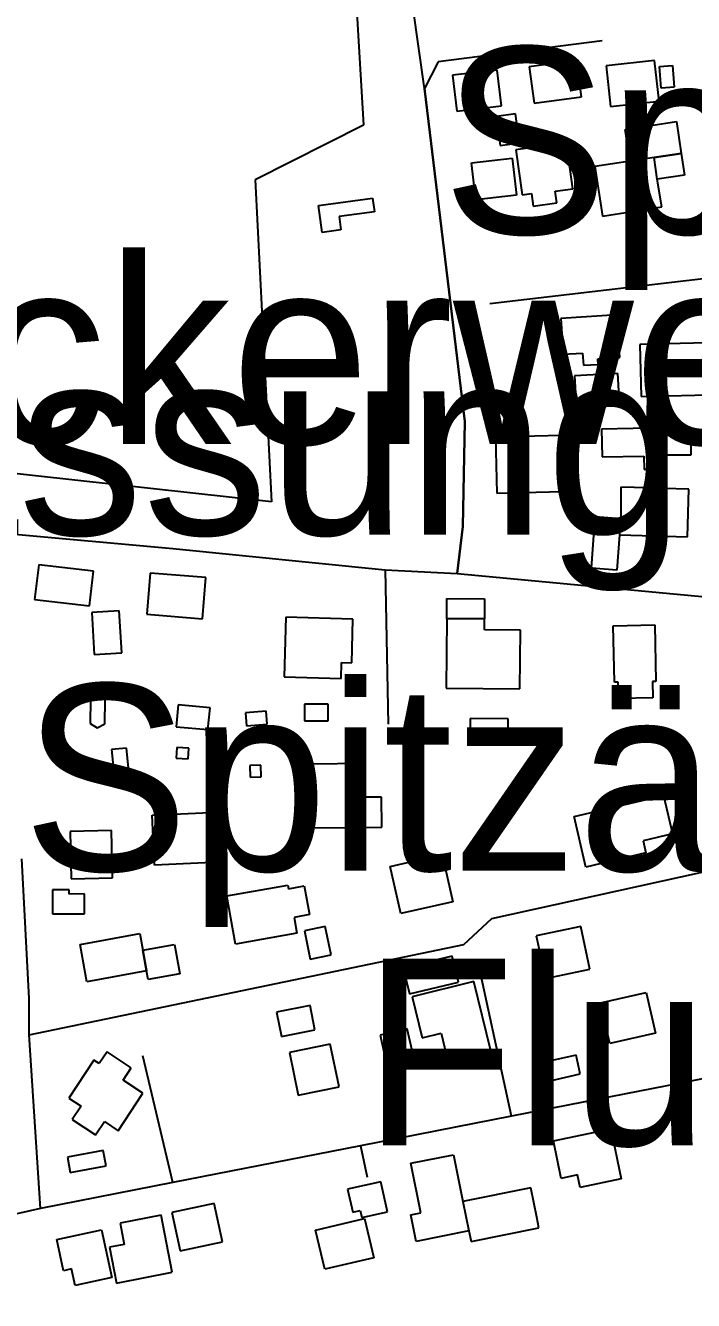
# Model space of a CAD drawing. Extents: x -3657 to 4700, y -7332 to 8131.
# Drawn here: x -1126.4 to -971.1, y 2759.5 to 3056.1 of the extents above; entities that cross this region are included whole.
import ezdxf

# ---------------------------------------------------------------- set-up
doc = ezdxf.new("R2010")
doc.units = 0
for name, color, linetype in [('OSM_BUILDING_DETACHED', 9, 'CONTINUOUS'), ('OSM_BUILDING_GARAGE', 9, 'CONTINUOUS'), ('OSM_BUILDING_HOUSE', 9, 'CONTINUOUS'), ('OSM_BUILDING_RESIDENTIAL', 9, 'CONTINUOUS'), ('OSM_BUILDING_SHED', 9, 'CONTINUOUS'), ('OSM_BUILDING_YES', 9, 'CONTINUOUS'), ('OSM_HIGHWAY_LIVING_STREET', 8, 'CONTINUOUS'), ('OSM_HIGHWAY_RESIDENTIAL', 8, 'CONTINUOUS'), ('OSM_HIGHWAY_SERVICE', 8, 'CONTINUOUS'), ('OSM_LABELS', 8, 'CONTINUOUS'), ('OSM_LANDUSE_COMMERCIAL', 3, 'CONTINUOUS'), ('OSM_LANDUSE_LANDFILL', 3, 'CONTINUOUS'), ('OSM_LEISURE_SWIMMING_POOL', 3, 'CONTINUOUS')]:
    doc.layers.add(name, color=color, linetype=linetype)

msp = doc.modelspace()

# ---------------------------------------------------------------- linework, layer by layer
at = {"layer": 'OSM_BUILDING_DETACHED'}
for p, q in [((-1119.168201, 2773.71786), (-1108.731982, 2775.963997)), ((-1108.731982, 2775.963997), (-1106.335292, 2764.866744)), ((-1117.598217, 2766.445712), (-1119.168201, 2773.71786)), ((-1115.686933, 2766.857133), (-1117.598217, 2766.445712)), ((-1114.860227, 2763.020908), (-1115.686933, 2766.857133)), ((-1106.335292, 2764.866744), (-1114.860227, 2763.020908))]:
    msp.add_line(p, q, dxfattribs=at)
at = {"layer": 'OSM_BUILDING_GARAGE'}
for p, q in [((-1056.710161, 2846.48382), (-1061.556632, 2845.483065)), ((-1061.556632, 2845.483065), (-1060.206598, 2838.922565)), ((-1055.360127, 2839.923319), (-1056.710161, 2846.48382)), ((-1099.137638, 2841.013029), (-1091.803464, 2842.358488)), ((-1091.803464, 2842.358488), (-1090.544444, 2835.542239)), ((-1098.257841, 2836.17605), (-1099.137638, 2841.013029)), ((-1060.206598, 2838.922565), (-1055.360127, 2839.923319)), ((-1027.183853, 2839.645332), (-1038.606052, 2836.876578)), ((-1025.712468, 2833.596328), (-1027.183853, 2839.645332)), ((-1097.878618, 2834.185661), (-1098.257841, 2836.17605)), ((-1090.544444, 2835.542239), (-1097.878618, 2834.185661)), ((-1038.606052, 2836.876578), (-1037.142251, 2830.838694)), ((-1037.142251, 2830.838694), (-1025.712468, 2833.596328)), ((-1043.831746, 2787.127968), (-1051.52239, 2785.404447)), ((-1051.52239, 2785.404447), (-1050.324045, 2780.07821)), ((-1042.269347, 2780.144927), (-1043.831746, 2787.127968)), ((-1050.324045, 2780.07821), (-1048.625126, 2780.456272)), ((-1048.625126, 2780.456272), (-1048.261072, 2778.810587)), ((-1048.261072, 2778.810587), (-1042.269347, 2780.144927))]:
    msp.add_line(p, q, dxfattribs=at)
at = {"layer": 'OSM_BUILDING_HOUSE'}
for p, q in [((-992.720061, 2828.748229), (-982.147322, 2831.194517)), ((-982.147322, 2831.194517), (-979.955412, 2821.70959)), ((-990.528152, 2819.263302), (-992.720061, 2828.748229)), ((-979.955412, 2821.70959), (-990.528152, 2819.263302)), ((-1003.672023, 2796.679612), (-990.33854, 2799.426127)), ((-1001.866921, 2787.928571), (-1003.672023, 2796.679612)), ((-990.33854, 2799.426127), (-987.934266, 2787.784018)), ((-998.082275, 2788.718055), (-1001.866921, 2787.928571)), ((-997.483103, 2785.815868), (-998.082275, 2788.718055)), ((-987.934266, 2787.784018), (-997.483103, 2785.815868)), ((-1058.970331, 2775.9084), (-1047.570886, 2778.577078)), ((-1056.839097, 2766.801535), (-1058.970331, 2775.9084)), ((-1047.570886, 2778.577078), (-1045.439652, 2769.459094)), ((-1045.439652, 2769.459094), (-1056.839097, 2766.801535))]:
    msp.add_line(p, q, dxfattribs=at)
at = {"layer": 'OSM_BUILDING_RESIDENTIAL'}
for p, q in [((-998.893812, 2872.080892), (-978.119973, 2876.984588)), ((-978.119973, 2876.984588), (-976.003908, 2868.055636)), ((-996.110315, 2860.327588), (-998.893812, 2872.080892)), ((-976.003908, 2868.055636), (-982.837508, 2866.43219)), ((-982.837508, 2866.43219), (-982.170075, 2863.630077)), ((-1041.66259, 2860.472142), (-1029.542621, 2863.229776)), ((-1029.542621, 2863.229776), (-1027.039749, 2852.265956)), ((-982.170075, 2863.630077), (-996.110315, 2860.327588)), ((-1039.159718, 2849.508322), (-1041.66259, 2860.472142)), ((-1079.577313, 2853.633654), (-1065.409539, 2856.135539)), ((-1065.409539, 2856.135539), (-1065.265434, 2855.312697)), ((-1065.265434, 2855.312697), (-1061.594555, 2855.968747)), ((-1061.594555, 2855.968747), (-1060.411379, 2849.274812)), ((-1077.605353, 2842.436324), (-1079.577313, 2853.633654)), ((-1027.039749, 2852.265956), (-1039.159718, 2849.508322)), ((-1060.411379, 2849.274812), (-1063.960907, 2848.641001)), ((-1063.960907, 2848.641001), (-1063.308643, 2844.94933)), ((-1113.730142, 2842.336249), (-1099.842993, 2844.860374)), ((-1099.842993, 2844.860374), (-1099.137638, 2841.013029)), ((-1063.308643, 2844.94933), (-1077.605353, 2842.436324)), ((-1112.152574, 2833.651925), (-1113.730142, 2842.336249)), ((-1099.137638, 2841.013029), (-1098.257841, 2836.17605)), ((-1098.257841, 2836.17605), (-1112.152574, 2833.651925))]:
    msp.add_line(p, q, dxfattribs=at)
at = {"layer": 'OSM_BUILDING_SHED'}
for p, q in [((-1060.259689, 2828.103298), (-1068.033762, 2826.579928)), ((-1068.033762, 2826.579928), (-1066.934015, 2820.964584)), ((-1059.159943, 2822.487955), (-1060.259689, 2828.103298)), ((-1066.934015, 2820.964584), (-1059.159943, 2822.487955)), ((-1037.673163, 2822.676986), (-1043.968266, 2821.253691)), ((-1043.968266, 2821.253691), (-1042.383114, 2814.25953)), ((-1036.088011, 2815.693945), (-1037.673163, 2822.676986)), ((-1042.383114, 2814.25953), (-1036.088011, 2815.693945))]:
    msp.add_line(p, q, dxfattribs=at)
at = {"layer": 'OSM_BUILDING_YES'}
for p, q in [((-1016.74005, 3045.70065), (-1027.108009, 3044.521984)), ((-1015.784408, 3037.361031), (-1016.74005, 3045.70065)), ((-998.302224, 3047.935668), (-1009.314862, 3046.456776)), ((-1009.314862, 3046.456776), (-1008.184778, 3038.017081)), ((-997.164555, 3039.495973), (-998.302224, 3047.935668)), ((-980.152608, 3047.957907), (-991.445871, 3046.734763)), ((-991.445871, 3046.734763), (-990.414385, 3037.260955)), ((-979.128706, 3038.4841), (-980.152608, 3047.957907)), ((-979.022524, 3046.545732), (-975.988739, 3046.757002)), ((-978.666054, 3041.508602), (-979.022524, 3046.545732)), ((-975.988739, 3046.757002), (-975.632269, 3041.719872)), ((-1027.108009, 3044.521984), (-1026.152367, 3036.171245)), ((-975.632269, 3041.719872), (-978.666054, 3041.508602)), ((-1026.152367, 3036.171245), (-1015.784408, 3037.361031)), ((-1008.184778, 3038.017081), (-997.164555, 3039.495973)), ((-990.414385, 3037.260955), (-979.128706, 3038.4841)), ((-1012.469998, 3035.515195), (-1016.952415, 3034.925862)), ((-1016.952415, 3034.925862), (-1016.065033, 3028.17633)), ((-1011.582616, 3028.765663), (-1012.469998, 3035.515195)), ((-986.971039, 3031.89024), (-975.086188, 3033.758315)), ((-985.810617, 3024.529136), (-986.971039, 3031.89024)), ((-975.086188, 3033.758315), (-973.971272, 3026.330494)), ((-1016.065033, 3028.17633), (-1011.582616, 3028.765663)), ((-1000.668576, 3028.810141), (-1012.416907, 3027.197815)), ((-999.189606, 3018.068711), (-1000.668576, 3028.810141)), ((-1022.709021, 3024.128835), (-1013.266367, 3025.218545)), ((-1013.266367, 3025.218545), (-1012.272802, 3016.612058)), ((-1012.416907, 3027.197815), (-1010.975859, 3016.723252)), ((-980.27396, 3025.407576), (-985.810617, 3024.529136)), ((-980.27396, 3025.407576), (-985.810617, 3024.529136)), ((-980.27396, 3025.407576), (-973.971272, 3026.330494)), ((-973.971272, 3026.330494), (-980.27396, 3025.407576)), ((-979.523098, 3020.314849), (-980.27396, 3025.407576)), ((-979.523098, 3020.314849), (-980.27396, 3025.407576)), ((-973.971272, 3026.330494), (-973.227995, 3021.237766)), ((-1021.715457, 3015.522347), (-1022.709021, 3024.128835)), ((-985.810617, 3024.529136), (-994.085264, 3023.272634)), ((-994.085264, 3023.272634), (-992.302916, 3011.7306)), ((-973.227995, 3021.237766), (-979.523098, 3020.314849)), ((-978.476442, 3013.865543), (-979.523098, 3020.314849)), ((-1012.272802, 3016.612058), (-1021.715457, 3015.522347)), ((-1010.975859, 3016.723252), (-1008.776366, 3017.023479)), ((-1008.776366, 3017.023479), (-1008.366805, 3014.087933)), ((-1003.247293, 3017.512736), (-999.189606, 3018.068711)), ((-1002.875655, 3014.844058), (-1003.247293, 3017.512736)), ((-1058.302898, 3014.243606), (-1045.720277, 3015.88929)), ((-1057.483777, 3007.961092), (-1058.302898, 3014.243606)), ((-1045.720277, 3015.88929), (-1045.310716, 3012.753594)), ((-1008.366805, 3014.087933), (-1002.875655, 3014.844058)), ((-992.302916, 3011.7306), (-978.476442, 3013.865543)), ((-1045.310716, 3012.753594), (-1053.501934, 3011.686122)), ((-1053.501934, 3011.686122), (-1053.092373, 3008.539306)), ((-1053.092373, 3008.539306), (-1057.483777, 3007.961092)), ((-988.836817, 2988.791087), (-1001.957935, 2987.968244)), ((-1001.957935, 2987.968244), (-1001.427023, 2979.606386)), ((-988.207306, 2978.872499), (-988.836817, 2988.791087)), ((-968.01747, 2982.308423), (-983.626292, 2981.908121)), ((-983.626292, 2981.908121), (-983.315329, 2969.798993)), ((-1001.427023, 2979.606386), (-996.88393, 2979.884373)), ((-996.88393, 2979.884373), (-996.709488, 2977.048903)), ((-993.349571, 2978.550034), (-988.207306, 2978.872499)), ((-993.266142, 2977.260173), (-993.349571, 2978.550034)), ((-988.692712, 2975.102991), (-998.742123, 2974.558136)), ((-998.742123, 2974.558136), (-998.453914, 2969.276377)), ((-996.709488, 2977.048903), (-993.266142, 2977.260173)), ((-988.404502, 2969.821232), (-988.692712, 2975.102991)), ((-998.453914, 2969.276377), (-988.404502, 2969.821232)), ((-983.315329, 2969.798993), (-967.706507, 2970.199295)), ((-1001.904844, 2960.747726), (-1017.157195, 2960.336305)), ((-1017.157195, 2960.336305), (-1016.80831, 2947.315379)), ((-1001.555958, 2947.7268), (-1001.904844, 2960.747726)), ((-977.80901, 2962.493487), (-992.500112, 2962.215499)), ((-992.500112, 2962.215499), (-992.371176, 2955.732835)), ((-977.642152, 2960.947877), (-977.80901, 2962.493487)), ((-977.657321, 2956.144256), (-977.642152, 2960.947877)), ((-977.657321, 2956.144256), (-977.642152, 2960.947877)), ((-977.642152, 2960.947877), (-971.711103, 2960.936758)), ((-971.711103, 2960.936758), (-971.718687, 2956.122017)), ((-992.371176, 2955.732835), (-982.67065, 2955.910747)), ((-982.67065, 2955.910747), (-982.609974, 2952.78617)), ((-971.718687, 2956.122017), (-977.657321, 2956.144256)), ((-977.626983, 2952.875126), (-977.657321, 2956.144256)), ((-982.609974, 2952.78617), (-977.626983, 2952.875126)), ((-981.768099, 2951.285038), (-981.843943, 2948.516284)), ((-978.112388, 2951.184963), (-981.768099, 2951.285038)), ((-978.188233, 2948.371731), (-978.112388, 2951.184963)), ((-988.002526, 2948.683077), (-988.025279, 2941.410929)), ((-981.843943, 2948.516284), (-988.002526, 2948.683077)), ((-972.219262, 2948.204939), (-978.188233, 2948.371731)), ((-972.515056, 2937.163282), (-972.219262, 2948.204939)), ((-1016.80831, 2947.315379), (-1001.555958, 2947.7268)), ((-994.828541, 2929.835537), (-993.948744, 2941.844589)), ((-993.948744, 2941.844589), (-988.025279, 2941.410929)), ((-988.025279, 2941.410929), (-988.305904, 2937.585823)), ((-988.025279, 2941.410929), (-988.305904, 2937.585823)), ((-988.305904, 2937.585823), (-988.912661, 2929.390757)), ((-988.305904, 2937.585823), (-972.515056, 2937.163282)), ((-1123.33207, 2930.63614), (-1124.287712, 2922.607867)), ((-1110.590175, 2929.123889), (-1123.33207, 2930.63614)), ((-1111.545817, 2921.095616), (-1110.590175, 2929.123889)), ((-1097.400797, 2928.701349), (-1098.174412, 2919.127465)), ((-1084.522381, 2927.656116), (-1097.400797, 2928.701349)), ((-1085.288412, 2918.082233), (-1084.522381, 2927.656116)), ((-988.912661, 2929.390757), (-994.828541, 2929.835537)), ((-1124.287712, 2922.607867), (-1111.545817, 2921.095616)), ((-1028.458043, 2918.071114), (-1028.43529, 2922.796898)), ((-1028.43529, 2922.796898), (-1019.713159, 2922.75242)), ((-1019.713159, 2922.75242), (-1019.735912, 2918.037755)), ((-1104.606035, 2919.916949), (-1111.014905, 2919.527767)), ((-1111.014905, 2919.527767), (-1110.430901, 2909.764853)), ((-1104.022031, 2910.142915), (-1104.606035, 2919.916949)), ((-1098.174412, 2919.127465), (-1085.288412, 2918.082233)), ((-1065.857022, 2918.426937), (-1066.258998, 2904.54981)), ((-1050.278538, 2917.982158), (-1065.857022, 2918.426937)), ((-1050.574332, 2907.863419), (-1050.278538, 2917.982158)), ((-1028.458043, 2918.071114), (-1028.624901, 2901.914491)), ((-1019.735912, 2918.037755), (-1028.458043, 2918.071114)), ((-1019.735912, 2918.037755), (-1028.458043, 2918.071114)), ((-1019.69799, 2915.51363), (-1019.735912, 2918.037755)), ((-1011.324745, 2915.435794), (-1019.69799, 2915.51363)), ((-1011.453681, 2901.758818), (-1011.324745, 2915.435794)), ((-989.754537, 2916.481026), (-980.122271, 2916.681177)), ((-989.481496, 2903.337786), (-989.754537, 2916.481026)), ((-980.122271, 2916.681177), (-979.84923, 2903.537937)), ((-1110.430901, 2909.764853), (-1104.022031, 2910.142915)), ((-1053.024113, 2904.171748), (-1052.917931, 2907.930136)), ((-1052.917931, 2907.930136), (-1050.574332, 2907.863419)), ((-1066.258998, 2904.54981), (-1053.024113, 2904.171748)), ((-988.647205, 2903.360025), (-989.481496, 2903.337786)), ((-988.563776, 2899.5238), (-988.647205, 2903.360025)), ((-979.84923, 2903.537937), (-980.660767, 2903.526817)), ((-980.660767, 2903.526817), (-980.584923, 2899.690592)), ((-1028.624901, 2901.914491), (-1011.453681, 2901.758818)), ((-1090.885744, 2898.067146), (-1091.363565, 2892.985538)), ((-1083.513648, 2897.377738), (-1090.885744, 2898.067146)), ((-1083.991469, 2892.29613), (-1083.513648, 2897.377738)), ((-1056.088236, 2898.256178), (-1061.564217, 2898.189461)), ((-1061.564217, 2898.189461), (-1061.51871, 2894.319877)), ((-1056.050313, 2894.386594), (-1056.088236, 2898.256178)), ((-980.584923, 2899.690592), (-988.563776, 2899.5238)), ((-1070.453205, 2896.621612), (-1075.284507, 2896.23243)), ((-1075.284507, 2896.23243), (-1075.041805, 2893.15233)), ((-1070.210503, 2893.541513), (-1070.453205, 2896.621612)), ((-1091.363565, 2892.985538), (-1083.991469, 2892.29613)), ((-1075.041805, 2893.15233), (-1070.210503, 2893.541513)), ((-1061.51871, 2894.319877), (-1056.050313, 2894.386594)), ((-1102.945038, 2888.004005), (-1106.411137, 2887.659301)), ((-1106.411137, 2887.659301), (-1105.948485, 2883.08919)), ((-1102.482386, 2883.445013), (-1102.945038, 2888.004005)), ((-1091.204292, 2888.148559), (-1091.37115, 2885.668912)), ((-1091.37115, 2885.668912), (-1088.633159, 2885.479881)), ((-1088.458717, 2887.970647), (-1091.204292, 2888.148559)), ((-1088.633159, 2885.479881), (-1088.458717, 2887.970647)), ((-1105.948485, 2883.08919), (-1102.482386, 2883.445013)), ((-1071.742564, 2884.023227), (-1074.283358, 2883.923152)), ((-1074.283358, 2883.923152), (-1074.177176, 2881.232234)), ((-1071.636381, 2881.32119), (-1071.742564, 2884.023227)), ((-1047.874264, 2884.40129), (-1059.842544, 2884.256736)), ((-1059.842544, 2884.256736), (-1059.660517, 2869.467811)), ((-1047.78325, 2876.562047), (-1047.874264, 2884.40129)), ((-1074.177176, 2881.232234), (-1071.636381, 2881.32119)), ((-1043.664888, 2876.617645), (-1047.78325, 2876.562047)), ((-1043.581459, 2869.656842), (-1043.664888, 2876.617645)), ((-1096.968482, 2872.381118), (-1080.191654, 2873.159483)), ((-1096.429986, 2860.794607), (-1096.968482, 2872.381118)), ((-1080.191654, 2873.159483), (-1079.653157, 2861.572971)), ((-1106.43389, 2868.878478), (-1116.043403, 2868.644969)), ((-1116.043403, 2868.644969), (-1115.770362, 2857.603312)), ((-1106.168434, 2857.847941), (-1106.43389, 2868.878478)), ((-1059.660517, 2869.467811), (-1043.581459, 2869.656842)), ((-1079.653157, 2861.572971), (-1096.429986, 2860.794607)), ((-1115.770362, 2857.603312), (-1106.168434, 2857.847941)), ((-1116.263352, 2855.079188), (-1120.161765, 2855.068068)), ((-1120.161765, 2855.068068), (-1120.139012, 2849.430485)), ((-1116.263352, 2854.067314), (-1116.263352, 2855.079188)), ((-1112.691071, 2854.078433), (-1116.263352, 2854.067314)), ((-1112.668317, 2849.452724), (-1112.691071, 2854.078433)), ((-1120.139012, 2849.430485), (-1112.668317, 2849.452724)), ((-997.293491, 2846.539417), (-1007.676619, 2844.326638)), ((-1007.676619, 2844.326638), (-1005.560554, 2834.385812)), ((-995.177426, 2836.587471), (-997.293491, 2846.539417)), ((-1005.560554, 2834.385812), (-995.177426, 2836.587471)), ((-1022.178109, 2833.685284), (-1036.535494, 2830.160405)), ((-1018.226605, 2817.617617), (-1022.178109, 2833.685284)), ((-1036.535494, 2830.160405), (-1034.184311, 2820.60876)), ((-1034.184311, 2820.60876), (-1029.808077, 2821.676232)), ((-1029.808077, 2821.676232), (-1028.207756, 2815.160209)), ((-1107.457792, 2817.384107), (-1109.278063, 2814.615354)), ((-1101.837707, 2813.670197), (-1107.457792, 2817.384107)), ((-1055.557323, 2819.140987), (-1065.068238, 2817.172837)), ((-1053.501934, 2809.244639), (-1055.557323, 2819.140987)), ((-1028.207756, 2815.160209), (-1018.226605, 2817.617617)), ((-1110.521915, 2815.438196), (-1116.354366, 2806.620439)), ((-1109.278063, 2814.615354), (-1110.521915, 2815.438196)), ((-1065.068238, 2817.172837), (-1063.005264, 2807.265369)), ((-1103.741406, 2810.801368), (-1101.837707, 2813.670197)), ((-1099.107301, 2807.743507), (-1103.741406, 2810.801368)), ((-1063.005264, 2807.265369), (-1053.501934, 2809.244639)), ((-1116.354366, 2806.620439), (-1113.510193, 2804.741244)), ((-1104.871491, 2799.025825), (-1099.107301, 2807.743507)), ((-1113.510193, 2804.741244), (-1115.557997, 2801.638906)), ((-1115.557997, 2801.638906), (-1110.127523, 2798.04731)), ((-1110.127523, 2798.04731), (-1108.079718, 2801.138529)), ((-1108.079718, 2801.138529), (-1104.871491, 2799.025825)), ((-1036.838873, 2791.431212), (-1026.910813, 2793.43272)), ((-1034.510443, 2779.944776), (-1036.838873, 2791.431212)), ((-1026.910813, 2793.43272), (-1024.703735, 2782.535617)), ((-1008.928055, 2785.726912), (-1024.703735, 2782.535617)), ((-1007.547683, 2778.899543), (-1008.928055, 2785.726912)), ((-1082.558006, 2782.068599), (-1092.372299, 2779.967015)), ((-1080.646722, 2773.161885), (-1082.558006, 2782.068599)), ((-1024.703735, 2782.535617), (-1023.323363, 2775.719368)), ((-1024.703735, 2782.535617), (-1023.323363, 2775.719368)), ((-1094.882756, 2779.355443), (-1104.424008, 2777.498487)), ((-1092.304039, 2766.112127), (-1094.882756, 2779.355443)), ((-1092.372299, 2779.967015), (-1090.461015, 2771.060301)), ((-1036.846457, 2779.466637), (-1034.510443, 2779.944776)), ((-1035.587437, 2773.239722), (-1036.846457, 2779.466637)), ((-1007.039524, 2776.397657), (-1007.547683, 2778.899543)), ((-1104.424008, 2777.498487), (-1103.468366, 2772.583672)), ((-1022.822788, 2773.217483), (-1007.039524, 2776.397657)), ((-1090.461015, 2771.060301), (-1080.646722, 2773.161885)), ((-1023.323363, 2775.719368), (-1035.587437, 2773.239722)), ((-1023.323363, 2775.719368), (-1022.822788, 2773.217483)), ((-1103.468366, 2772.583672), (-1106.896542, 2771.916502)), ((-1106.896542, 2771.916502), (-1105.281052, 2763.588002)), ((-1105.281052, 2763.588002), (-1092.304039, 2766.112127))]:
    msp.add_line(p, q, dxfattribs=at)
at = {"layer": 'OSM_HIGHWAY_LIVING_STREET'}
for p, q in [((-1017.999071, 2848.385253), (-886.621031, 2877.262575)), ((-1125.531564, 2829.760103), (-1127.298743, 2862.240141)), ((-1024.529292, 2842.347368), (-1017.999071, 2848.385253)), ((-1125.531564, 2821.298169), (-1024.529292, 2842.347368)), ((-829.123229, 2838.533382), (-1013.402887, 2802.41727)), ((-1125.531564, 2821.298169), (-1125.531564, 2829.760103)), ((-1122.930094, 2780.956649), (-1125.531564, 2821.298169)), ((-1013.402887, 2802.41727), (-1048.556866, 2795.534304)), ((-1048.556866, 2795.534304), (-1092.190272, 2786.983415)), ((-1092.190272, 2786.983415), (-1122.930094, 2780.956649)), ((-1122.930094, 2780.956649), (-1266.147478, 2748.432133))]:
    msp.add_line(p, q, dxfattribs=at)
at = {"layer": 'OSM_HIGHWAY_RESIDENTIAL'}
for p, q in [((-1018.438969, 2991.448646), (-902.464971, 3004.969949)), ((-1131.42469, 2938.008364), (-1092.159934, 2934.461246)), ((-1092.159934, 2934.461246), (-1042.762337, 2929.490832)), ((-1042.762337, 2929.490832), (-1026.076522, 2928.623512)), ((-1026.076522, 2928.623512), (-895.282486, 2916.380951))]:
    msp.add_line(p, q, dxfattribs=at)
at = {"layer": 'OSM_HIGHWAY_SERVICE'}
for p, q in [((-992.363591, 3052.539138), (-1030.452756, 3047.602084)), ((-1030.452756, 3047.602084), (-1033.660983, 3041.453004)), ((-1033.660983, 3041.453004), (-1024.309343, 2963.972379)), ((-1024.309343, 2963.972379), (-1024.711319, 2939.531734)), ((-1024.711319, 2939.531734), (-1026.076522, 2928.623512)), ((-1042.762337, 2929.490832), (-1042.079736, 2893.541513)), ((-1013.402887, 2802.41727), (-1020.585372, 2835.29761)), ((-1092.190272, 2786.983415), (-1099.152807, 2816.394473)), ((-1048.556866, 2795.534304), (-1046.971713, 2788.228798))]:
    msp.add_line(p, q, dxfattribs=at)
at = {"layer": 'OSM_LANDUSE_COMMERCIAL'}
for p, q in [((-1049.732457, 3064.681624), (-1047.806004, 3032.924353)), ((-1033.660983, 3041.453004), (-1036.345883, 3060.60077)), ((-1024.309343, 2963.972379), (-1033.660983, 3041.453004)), ((-1047.806004, 3032.924353), (-1073.039507, 3020.214773)), ((-1073.039507, 3020.214773), (-1069.1866, 2945.32499)), ((-1069.1866, 2945.32499), (-1274.657243, 2967.841963)), ((-1024.711319, 2939.531734), (-1024.309343, 2963.972379)), ((-1026.076522, 2928.623512), (-1024.711319, 2939.531734)), ((-1131.42469, 2938.008364), (-1092.159934, 2934.461246)), ((-1092.159934, 2934.461246), (-1042.762337, 2929.490832)), ((-1042.762337, 2929.490832), (-1026.076522, 2928.623512))]:
    msp.add_line(p, q, dxfattribs=at)
at = {"layer": 'OSM_LANDUSE_LANDFILL'}
for p, q in [((-1049.732457, 3064.681624), (-1047.806004, 3032.924353)), ((-1047.806004, 3032.924353), (-1073.039507, 3020.214773)), ((-1073.039507, 3020.214773), (-1069.1866, 2945.32499)), ((-1069.1866, 2945.32499), (-1274.657243, 2967.841963))]:
    msp.add_line(p, q, dxfattribs=at)
at = {"layer": 'OSM_LEISURE_SWIMMING_POOL'}
for p, q in [((-1111.272777, 2899.368127), (-1111.371375, 2893.741664)), ((-1109.649702, 2900.268806), (-1111.272777, 2899.368127)), ((-1107.91286, 2899.312529), (-1109.649702, 2900.268806)), ((-1108.011458, 2893.674947), (-1107.91286, 2899.312529)), ((-1023.057906, 2894.931449), (-1023.126167, 2890.494772)), ((-1014.191671, 2894.786896), (-1023.057906, 2894.931449)), ((-1014.267516, 2890.350218), (-1014.191671, 2894.786896)), ((-1111.371375, 2893.741664), (-1109.733131, 2892.707551)), ((-1109.733131, 2892.707551), (-1108.011458, 2893.674947)), ((-1023.126167, 2890.494772), (-1014.267516, 2890.350218)), ((-998.423576, 2816.572384), (-1007.456669, 2814.537517)), ((-1007.456669, 2814.537517), (-1006.478274, 2810.189796)), ((-997.44518, 2812.213543), (-998.423576, 2816.572384)), ((-1006.478274, 2810.189796), (-997.44518, 2812.213543)), ((-1108.330006, 2794.388997), (-1116.665329, 2792.854507)), ((-1107.670157, 2790.819639), (-1108.330006, 2794.388997)), ((-1116.665329, 2792.854507), (-1116.00548, 2789.285149)), ((-1116.00548, 2789.285149), (-1107.670157, 2790.819639))]:
    msp.add_line(p, q, dxfattribs=at)

# ---------------------------------------------------------------- texts
at = {"layer": 'OSM_LABELS'}
for s, p in [('Spitzäckerweg', (-1029.578679, 3007.630116)), ('Spitzäckerweg', (-1298.044197, 2958.727136)), ('HANSA-FLEX Hydraulik GmbH, Niederlassung Graz', (-2183.183859, 2937.625359)), ('Spitzäckerweg', (-1127.148395, 2859.476806)), ('Flurweg', (-1048.088572, 2795.625994))]:
    msp.add_text(s, height=43.418293, dxfattribs=at).set_placement(p)

doc.saveas('drawing.dxf')
